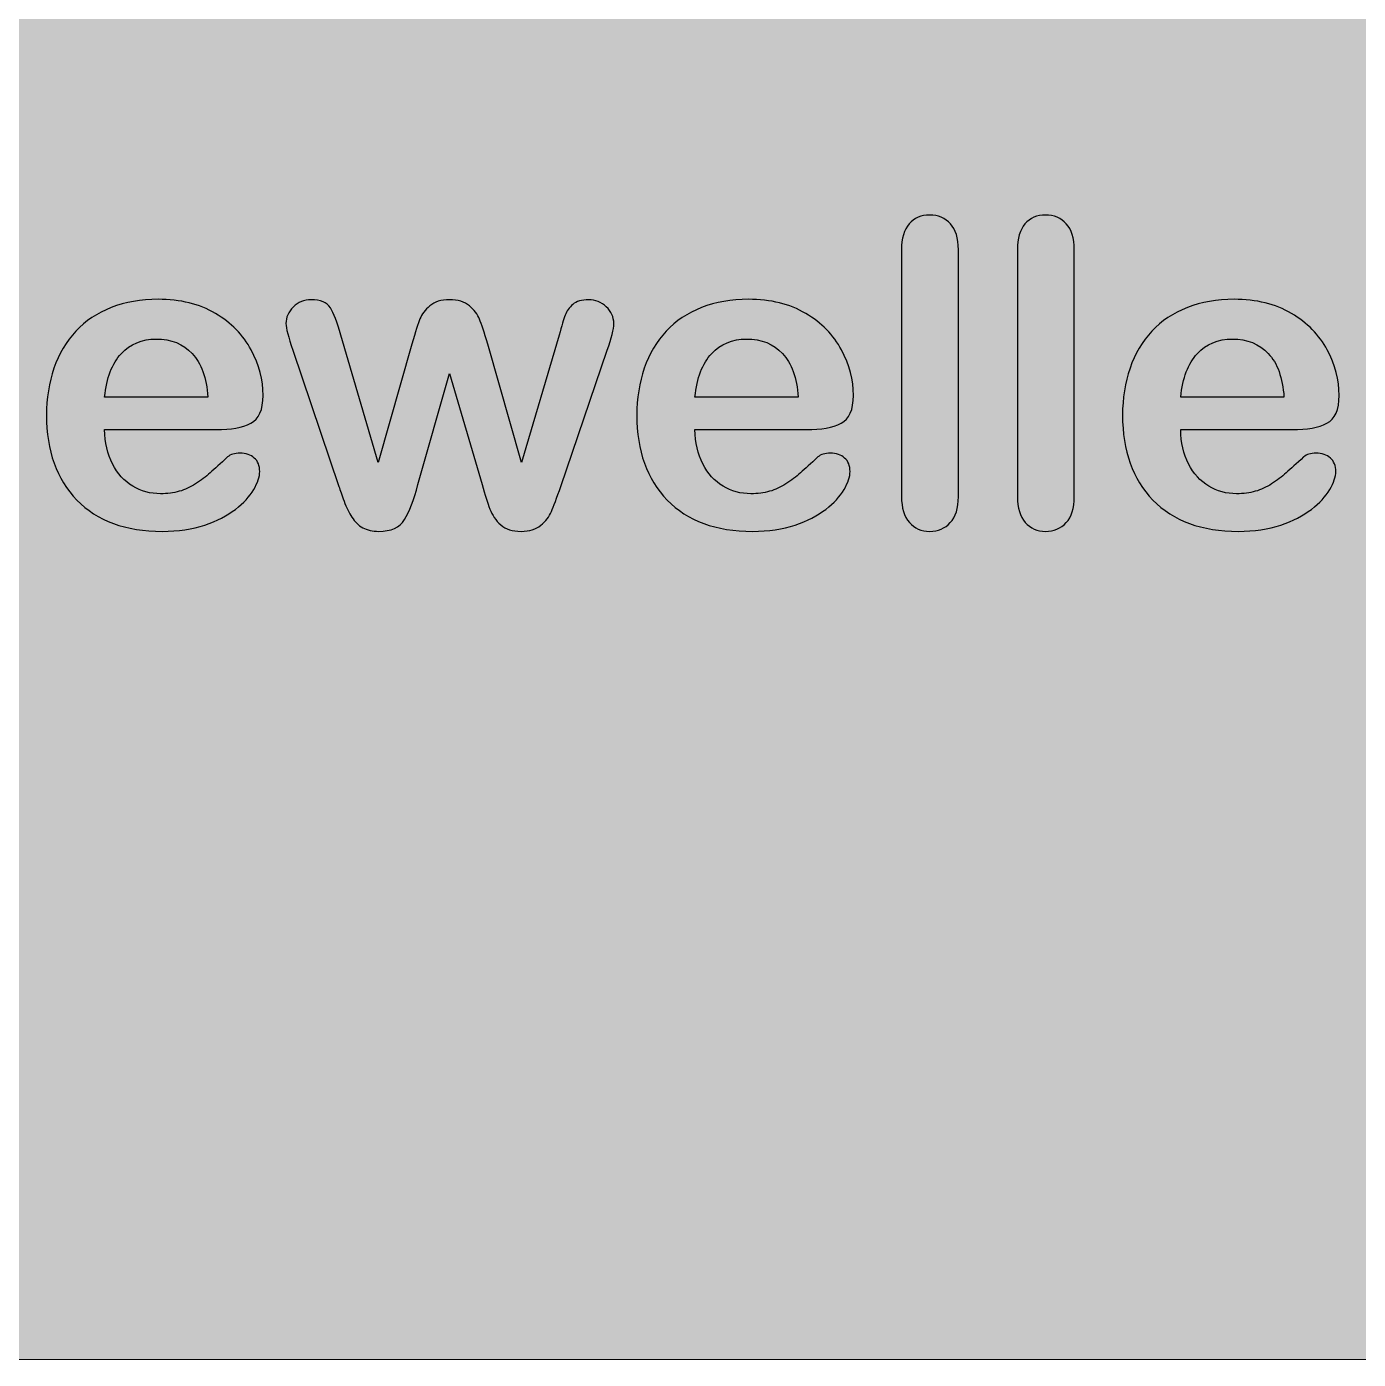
# Model space of a CAD drawing. Header units: millimetres. Extents: x -52.2 to -2.4, y -28.5 to 21.3.
# Drawn here: x -31.26 to -19.86, y -28.45 to -17.04 of the extents above; entities that cross this region are included whole.
import ezdxf

# ---------------------------------------------------------------- set-up
doc = ezdxf.new("R2010")
doc.units = ezdxf.units.MM
doc.header["$MEASUREMENT"] = 0
doc.layers.add('Layer 1', color=7, linetype='Continuous')

msp = doc.modelspace()

# ---------------------------------------------------------------- hatches: boundary and pattern name
at = {"layer": 'Layer 1', "true_color": 0xfff212}
h = msp.add_hatch(color=2, dxfattribs=at)
edge = h.paths.add_edge_path()
edge.add_spline(control_points=[(-47.2462, 21.3462), (-47.2462, 21.3462), (-7.406, 21.3462), (-7.406, 21.3462), (-4.667, 21.3462), (-2.4261, 19.1053), (-2.4261, 16.3663), (-2.4261, 16.3663), (-2.4261, -23.4739), (-2.4261, -23.4739), (-2.4261, -26.2129), (-4.667, -28.4538), (-7.406, -28.4538), (-7.406, -28.4538), (-47.2462, -28.4538), (-47.2462, -28.4538), (-49.9852, -28.4538), (-52.2261, -26.2129), (-52.2261, -23.4739), (-52.2261, -23.4739), (-52.2261, 16.3663), (-52.2261, 16.3663), (-52.2261, 19.1053), (-49.9852, 21.3462), (-47.2462, 21.3462)], knot_values=[0, 0, 0, 0, 0.125, 0.125, 0.125, 0.25, 0.25, 0.25, 0.375, 0.375, 0.375, 0.5, 0.5, 0.5, 0.625, 0.625, 0.625, 0.75, 0.75, 0.75, 0.875, 0.875, 0.875, 1, 1, 1, 1], degree=3, periodic=1)
at = {"layer": 'Layer 1', "true_color": 0x373435}
h = msp.add_hatch(color=250, dxfattribs=at)
edge = h.paths.add_edge_path()
edge.add_spline(control_points=[(-23.7741, -21.0664), (-23.7741, -21.0664), (-23.7741, -18.951), (-23.7741, -18.951), (-23.7741, -18.8534), (-23.7521, -18.7794), (-23.7088, -18.7295), (-23.6655, -18.6795), (-23.607, -18.6545), (-23.5331, -18.6545), (-23.46, -18.6545), (-23.4001, -18.6796), (-23.355, -18.7289), (-23.3101, -18.7782), (-23.2873, -18.8523), (-23.2873, -18.951), (-23.2873, -18.951), (-23.2873, -21.0664), (-23.2873, -21.0664), (-23.2873, -21.165), (-23.3107, -21.2391), (-23.3563, -21.2884), (-23.4019, -21.3379), (-23.4611, -21.3628), (-23.5331, -21.3628), (-23.6046, -21.3628), (-23.6625, -21.3372), (-23.7069, -21.286), (-23.7514, -21.2347), (-23.7741, -21.1616), (-23.7741, -21.0664)], knot_values=[0, 0, 0, 0, 0.1, 0.1, 0.1, 0.2, 0.2, 0.2, 0.3, 0.3, 0.3, 0.4, 0.4, 0.4, 0.5, 0.5, 0.5, 0.6, 0.6, 0.6, 0.7, 0.7, 0.7, 0.8, 0.8, 0.8, 0.9, 0.9, 0.9, 1, 1, 1, 1], degree=3, periodic=1)
h = msp.add_hatch(color=250, dxfattribs=at)
edge = h.paths.add_edge_path()
edge.add_spline(control_points=[(-22.7823, -21.0664), (-22.7823, -21.0664), (-22.7823, -18.951), (-22.7823, -18.951), (-22.7823, -18.8534), (-22.7602, -18.7794), (-22.717, -18.7295), (-22.6738, -18.6795), (-22.6151, -18.6545), (-22.5414, -18.6545), (-22.4681, -18.6545), (-22.4083, -18.6796), (-22.3631, -18.7289), (-22.3182, -18.7782), (-22.2956, -18.8523), (-22.2956, -18.951), (-22.2956, -18.951), (-22.2956, -21.0664), (-22.2956, -21.0664), (-22.2956, -21.165), (-22.3188, -21.2391), (-22.3644, -21.2884), (-22.4101, -21.3379), (-22.4694, -21.3628), (-22.5414, -21.3628), (-22.6127, -21.3628), (-22.6707, -21.3373), (-22.7152, -21.286), (-22.7596, -21.2348), (-22.7823, -21.1616), (-22.7823, -21.0664)], knot_values=[0, 0, 0, 0, 0.1, 0.1, 0.1, 0.2, 0.2, 0.2, 0.3, 0.3, 0.3, 0.4, 0.4, 0.4, 0.5, 0.5, 0.5, 0.6, 0.6, 0.6, 0.7, 0.7, 0.7, 0.8, 0.8, 0.8, 0.9, 0.9, 0.9, 1, 1, 1, 1], degree=3, periodic=1)
h = msp.add_hatch(color=250, dxfattribs=at)
edge = h.paths.add_edge_path()
edge.add_spline(control_points=[(-29.6417, -20.4918), (-29.6417, -20.4918), (-30.5964, -20.4918), (-30.5964, -20.4918), (-30.5952, -20.6028), (-30.5725, -20.7005), (-30.5293, -20.7851), (-30.4861, -20.87), (-30.4279, -20.9332), (-30.356, -20.9761), (-30.2842, -21.0191), (-30.2041, -21.0408), (-30.1174, -21.0408), (-30.059, -21.0408), (-30.006, -21.0335), (-29.9577, -21.02), (-29.9092, -21.0064), (-29.8625, -20.9851), (-29.8174, -20.956), (-29.7719, -20.9267), (-29.7303, -20.8952), (-29.6924, -20.862), (-29.6542, -20.8285), (-29.6052, -20.7825), (-29.5435, -20.726), (-29.5193, -20.7039), (-29.4832, -20.6937), (-29.4368, -20.6937), (-29.3868, -20.6937), (-29.3458, -20.7078), (-29.3148, -20.7352), (-29.2844, -20.7619), (-29.2684, -20.801), (-29.2684, -20.851), (-29.2684, -20.8949), (-29.286, -20.9465), (-29.3203, -21.0053), (-29.3547, -21.064), (-29.4073, -21.1204), (-29.477, -21.1744), (-29.5468, -21.2282), (-29.6339, -21.2737), (-29.7393, -21.3092), (-29.8449, -21.3449), (-29.9663, -21.3628), (-30.1029, -21.3628), (-30.4165, -21.3628), (-30.6601, -21.2732), (-30.8338, -21.0945), (-31.0075, -20.9158), (-31.0941, -20.6735), (-31.0941, -20.3673), (-31.0941, -20.2233), (-31.0727, -20.0891), (-31.0301, -19.966), (-30.9875, -19.8428), (-30.9248, -19.7369), (-30.8428, -19.6488), (-30.7608, -19.5607), (-30.6592, -19.4931), (-30.5391, -19.4463), (-30.419, -19.3993), (-30.2853, -19.3755), (-30.1389, -19.3755), (-29.948, -19.3755), (-29.7845, -19.4161), (-29.6485, -19.4962), (-29.512, -19.5768), (-29.4098, -19.6805), (-29.3416, -19.8086), (-29.274, -19.9358), (-29.2398, -20.066), (-29.2398, -20.1984), (-29.2398, -20.321), (-29.2752, -20.4012), (-29.3453, -20.4375), (-29.4153, -20.4736), (-29.5145, -20.4918), (-29.6417, -20.4918)], knot_values=[0, 0, 0, 0, 0.0384615, 0.0384615, 0.0384615, 0.0769231, 0.0769231, 0.0769231, 0.1153846, 0.1153846, 0.1153846, 0.1538462, 0.1538462, 0.1538462, 0.1923077, 0.1923077, 0.1923077, 0.2307692, 0.2307692, 0.2307692, 0.2692308, 0.2692308, 0.2692308, 0.3076923, 0.3076923, 0.3076923, 0.3461538, 0.3461538, 0.3461538, 0.3846154, 0.3846154, 0.3846154, 0.4230769, 0.4230769, 0.4230769, 0.4615385, 0.4615385, 0.4615385, 0.5, 0.5, 0.5, 0.5384615, 0.5384615, 0.5384615, 0.5769231, 0.5769231, 0.5769231, 0.6153846, 0.6153846, 0.6153846, 0.6538462, 0.6538462, 0.6538462, 0.6923077, 0.6923077, 0.6923077, 0.7307692, 0.7307692, 0.7307692, 0.7692308, 0.7692308, 0.7692308, 0.8076923, 0.8076923, 0.8076923, 0.8461538, 0.8461538, 0.8461538, 0.8846154, 0.8846154, 0.8846154, 0.9230769, 0.9230769, 0.9230769, 0.9615385, 0.9615385, 0.9615385, 1, 1, 1, 1], degree=3, periodic=1)
h = msp.add_hatch(color=250, dxfattribs=at)
edge = h.paths.add_edge_path()
edge.add_spline(control_points=[(-28.573, -19.6829), (-28.573, -19.6829), (-28.2545, -20.7736), (-28.2545, -20.7736), (-28.2545, -20.7736), (-27.9654, -19.7598), (-27.9654, -19.7598), (-27.9351, -19.6533), (-27.9111, -19.5815), (-27.8965, -19.5426), (-27.8822, -19.5042), (-27.8539, -19.4668), (-27.8124, -19.4316), (-27.7716, -19.3968), (-27.7154, -19.3792), (-27.6434, -19.3792), (-27.5708, -19.3792), (-27.5139, -19.3968), (-27.4731, -19.4316), (-27.4317, -19.4668), (-27.4033, -19.5057), (-27.3866, -19.5463), (-27.3699, -19.5872), (-27.3454, -19.6583), (-27.3164, -19.7598), (-27.3164, -19.7598), (-27.0273, -20.7736), (-27.0273, -20.7736), (-27.0273, -20.7736), (-26.7058, -19.6829), (-26.7058, -19.6829), (-26.6828, -19.6046), (-26.667, -19.5473), (-26.654, -19.5122), (-26.641, -19.4772), (-26.6185, -19.4462), (-26.5875, -19.4194), (-26.5564, -19.3926), (-26.5118, -19.3792), (-26.4533, -19.3792), (-26.3953, -19.3792), (-26.3447, -19.3993), (-26.3014, -19.4401), (-26.2588, -19.4803), (-26.2373, -19.528), (-26.2373, -19.5829), (-26.2373, -19.6329), (-26.2582, -19.7078), (-26.2928, -19.8098), (-26.2928, -19.8098), (-26.6911, -20.9785), (-26.6911, -20.9785), (-26.7249, -21.0775), (-26.7528, -21.1489), (-26.7717, -21.1933), (-26.7904, -21.2372), (-26.8207, -21.2761), (-26.862, -21.311), (-26.9029, -21.3455), (-26.959, -21.3628), (-27.0309, -21.3628), (-27.1048, -21.3628), (-27.1624, -21.3442), (-27.2048, -21.3073), (-27.2471, -21.2705), (-27.2787, -21.2248), (-27.2987, -21.1719), (-27.3187, -21.1184), (-27.3396, -21.0483), (-27.3646, -20.9627), (-27.3646, -20.9627), (-27.6434, -20.0123), (-27.6434, -20.0123), (-27.6434, -20.0123), (-27.9136, -20.9627), (-27.9136, -20.9627), (-27.9509, -21.0944), (-27.9879, -21.1947), (-28.0295, -21.2622), (-28.0707, -21.3293), (-28.1447, -21.3628), (-28.2491, -21.3628), (-28.3028, -21.3628), (-28.3486, -21.3525), (-28.3863, -21.3317), (-28.4235, -21.3111), (-28.4546, -21.2809), (-28.4797, -21.2421), (-28.5044, -21.2036), (-28.527, -21.1579), (-28.5462, -21.1049), (-28.5653, -21.0519), (-28.5802, -21.0098), (-28.5907, -20.9785), (-28.5907, -20.9785), (-28.9854, -19.8098), (-28.9854, -19.8098), (-29.0226, -19.6992), (-29.0445, -19.6244), (-29.0445, -19.5829), (-29.0445, -19.5304), (-29.0235, -19.4836), (-28.9817, -19.4419), (-28.94, -19.4001), (-28.889, -19.3792), (-28.8287, -19.3792), (-28.7474, -19.3792), (-28.6925, -19.4025), (-28.664, -19.4481), (-28.6353, -19.4937), (-28.6053, -19.5722), (-28.573, -19.6829)], knot_values=[0, 0, 0, 0, 0.027027, 0.027027, 0.027027, 0.0540541, 0.0540541, 0.0540541, 0.0810811, 0.0810811, 0.0810811, 0.1081081, 0.1081081, 0.1081081, 0.1351351, 0.1351351, 0.1351351, 0.1621622, 0.1621622, 0.1621622, 0.1891892, 0.1891892, 0.1891892, 0.2162162, 0.2162162, 0.2162162, 0.2432432, 0.2432432, 0.2432432, 0.2702703, 0.2702703, 0.2702703, 0.2972973, 0.2972973, 0.2972973, 0.3243243, 0.3243243, 0.3243243, 0.3513514, 0.3513514, 0.3513514, 0.3783784, 0.3783784, 0.3783784, 0.4054054, 0.4054054, 0.4054054, 0.4324324, 0.4324324, 0.4324324, 0.4594595, 0.4594595, 0.4594595, 0.4864865, 0.4864865, 0.4864865, 0.5135135, 0.5135135, 0.5135135, 0.5405405, 0.5405405, 0.5405405, 0.5675676, 0.5675676, 0.5675676, 0.5945946, 0.5945946, 0.5945946, 0.6216216, 0.6216216, 0.6216216, 0.6486486, 0.6486486, 0.6486486, 0.6756757, 0.6756757, 0.6756757, 0.7027027, 0.7027027, 0.7027027, 0.7297297, 0.7297297, 0.7297297, 0.7567568, 0.7567568, 0.7567568, 0.7837838, 0.7837838, 0.7837838, 0.8108108, 0.8108108, 0.8108108, 0.8378378, 0.8378378, 0.8378378, 0.8648649, 0.8648649, 0.8648649, 0.8918919, 0.8918919, 0.8918919, 0.9189189, 0.9189189, 0.9189189, 0.9459459, 0.9459459, 0.9459459, 0.972973, 0.972973, 0.972973, 1, 1, 1, 1], degree=3, periodic=1)
h = msp.add_hatch(color=250, dxfattribs=at)
edge = h.paths.add_edge_path()
edge.add_spline(control_points=[(-24.5878, -20.4918), (-24.5878, -20.4918), (-25.5425, -20.4918), (-25.5425, -20.4918), (-25.5413, -20.6028), (-25.5185, -20.7005), (-25.4754, -20.7851), (-25.4322, -20.87), (-25.3739, -20.9332), (-25.3021, -20.9761), (-25.2301, -21.0191), (-25.1502, -21.0408), (-25.0636, -21.0408), (-25.0051, -21.0408), (-24.9521, -21.0335), (-24.9038, -21.02), (-24.8553, -21.0064), (-24.8086, -20.9851), (-24.7634, -20.956), (-24.7179, -20.9267), (-24.6764, -20.8952), (-24.6385, -20.862), (-24.6003, -20.8285), (-24.5513, -20.7824), (-24.4897, -20.726), (-24.4655, -20.7038), (-24.4293, -20.6937), (-24.3829, -20.6937), (-24.3329, -20.6937), (-24.2919, -20.7078), (-24.2608, -20.7352), (-24.2306, -20.7619), (-24.2144, -20.801), (-24.2144, -20.851), (-24.2144, -20.8949), (-24.2321, -20.9465), (-24.2664, -21.0053), (-24.3008, -21.064), (-24.3534, -21.1204), (-24.4231, -21.1744), (-24.4929, -21.2283), (-24.58, -21.2737), (-24.6854, -21.3092), (-24.7909, -21.3449), (-24.9124, -21.3628), (-25.049, -21.3628), (-25.3626, -21.3628), (-25.606, -21.2731), (-25.7797, -21.0945), (-25.9535, -20.9158), (-26.0403, -20.6735), (-26.0403, -20.3673), (-26.0403, -20.2233), (-26.0188, -20.0891), (-25.9762, -19.966), (-25.9336, -19.8428), (-25.8708, -19.7369), (-25.7889, -19.6488), (-25.7069, -19.5607), (-25.6052, -19.4931), (-25.4852, -19.4463), (-25.3651, -19.3993), (-25.2315, -19.3755), (-25.085, -19.3755), (-24.8941, -19.3755), (-24.7306, -19.4161), (-24.5946, -19.4962), (-24.4581, -19.5768), (-24.3559, -19.6805), (-24.2877, -19.8086), (-24.22, -19.9358), (-24.1859, -20.066), (-24.1859, -20.1984), (-24.1859, -20.321), (-24.2213, -20.4012), (-24.2914, -20.4375), (-24.3614, -20.4736), (-24.4606, -20.4918), (-24.5878, -20.4918)], knot_values=[0, 0, 0, 0, 0.0384615, 0.0384615, 0.0384615, 0.0769231, 0.0769231, 0.0769231, 0.1153846, 0.1153846, 0.1153846, 0.1538462, 0.1538462, 0.1538462, 0.1923077, 0.1923077, 0.1923077, 0.2307692, 0.2307692, 0.2307692, 0.2692308, 0.2692308, 0.2692308, 0.3076923, 0.3076923, 0.3076923, 0.3461538, 0.3461538, 0.3461538, 0.3846154, 0.3846154, 0.3846154, 0.4230769, 0.4230769, 0.4230769, 0.4615385, 0.4615385, 0.4615385, 0.5, 0.5, 0.5, 0.5384615, 0.5384615, 0.5384615, 0.5769231, 0.5769231, 0.5769231, 0.6153846, 0.6153846, 0.6153846, 0.6538462, 0.6538462, 0.6538462, 0.6923077, 0.6923077, 0.6923077, 0.7307692, 0.7307692, 0.7307692, 0.7692308, 0.7692308, 0.7692308, 0.8076923, 0.8076923, 0.8076923, 0.8461538, 0.8461538, 0.8461538, 0.8846154, 0.8846154, 0.8846154, 0.9230769, 0.9230769, 0.9230769, 0.9615385, 0.9615385, 0.9615385, 1, 1, 1, 1], degree=3, periodic=1)
h = msp.add_hatch(color=250, dxfattribs=at)
edge = h.paths.add_edge_path()
edge.add_spline(control_points=[(-20.4295, -20.4918), (-20.4295, -20.4918), (-21.3842, -20.4918), (-21.3842, -20.4918), (-21.383, -20.6028), (-21.3603, -20.7005), (-21.3171, -20.7851), (-21.2739, -20.87), (-21.2156, -20.9332), (-21.1438, -20.9761), (-21.0718, -21.0191), (-20.9919, -21.0408), (-20.9053, -21.0408), (-20.8468, -21.0408), (-20.7938, -21.0335), (-20.7455, -21.02), (-20.697, -21.0064), (-20.6503, -20.9851), (-20.6052, -20.956), (-20.5596, -20.9267), (-20.5181, -20.8952), (-20.4802, -20.862), (-20.4421, -20.8285), (-20.3929, -20.7825), (-20.3312, -20.726), (-20.3071, -20.7039), (-20.271, -20.6937), (-20.2246, -20.6937), (-20.1746, -20.6937), (-20.1336, -20.7078), (-20.1025, -20.7352), (-20.0721, -20.7619), (-20.0562, -20.801), (-20.0562, -20.851), (-20.0562, -20.8949), (-20.0738, -20.9465), (-20.1081, -21.0053), (-20.1425, -21.064), (-20.195, -21.1204), (-20.2648, -21.1744), (-20.3347, -21.2282), (-20.4217, -21.2737), (-20.5271, -21.3092), (-20.6326, -21.3449), (-20.7541, -21.3628), (-20.8907, -21.3628), (-21.2043, -21.3628), (-21.4478, -21.2732), (-21.6215, -21.0945), (-21.7952, -20.9158), (-21.8818, -20.6735), (-21.8818, -20.3673), (-21.8818, -20.2233), (-21.8605, -20.0891), (-21.8179, -19.966), (-21.7753, -19.8428), (-21.7125, -19.7369), (-21.6306, -19.6488), (-21.5486, -19.5607), (-21.4469, -19.4931), (-21.3269, -19.4463), (-21.2068, -19.3993), (-21.073, -19.3755), (-20.9266, -19.3755), (-20.7358, -19.3755), (-20.5723, -19.4161), (-20.4363, -19.4962), (-20.2997, -19.5768), (-20.1976, -19.6805), (-20.1294, -19.8086), (-20.0617, -19.9358), (-20.0276, -20.066), (-20.0276, -20.1984), (-20.0276, -20.321), (-20.0629, -20.4012), (-20.1331, -20.4375), (-20.2031, -20.4736), (-20.3023, -20.4918), (-20.4295, -20.4918)], knot_values=[0, 0, 0, 0, 0.0384615, 0.0384615, 0.0384615, 0.0769231, 0.0769231, 0.0769231, 0.1153846, 0.1153846, 0.1153846, 0.1538462, 0.1538462, 0.1538462, 0.1923077, 0.1923077, 0.1923077, 0.2307692, 0.2307692, 0.2307692, 0.2692308, 0.2692308, 0.2692308, 0.3076923, 0.3076923, 0.3076923, 0.3461538, 0.3461538, 0.3461538, 0.3846154, 0.3846154, 0.3846154, 0.4230769, 0.4230769, 0.4230769, 0.4615385, 0.4615385, 0.4615385, 0.5, 0.5, 0.5, 0.5384615, 0.5384615, 0.5384615, 0.5769231, 0.5769231, 0.5769231, 0.6153846, 0.6153846, 0.6153846, 0.6538462, 0.6538462, 0.6538462, 0.6923077, 0.6923077, 0.6923077, 0.7307692, 0.7307692, 0.7307692, 0.7692308, 0.7692308, 0.7692308, 0.8076923, 0.8076923, 0.8076923, 0.8461538, 0.8461538, 0.8461538, 0.8846154, 0.8846154, 0.8846154, 0.9230769, 0.9230769, 0.9230769, 0.9615385, 0.9615385, 0.9615385, 1, 1, 1, 1], degree=3, periodic=1)
h = msp.add_hatch(color=250, dxfattribs=at)
edge = h.paths.add_edge_path()
edge.add_spline(control_points=[(-30.5964, -20.2136), (-30.5964, -20.2136), (-29.7119, -20.2136), (-29.7119, -20.2136), (-29.7235, -20.0471), (-29.7686, -19.9223), (-29.8467, -19.8396), (-29.9245, -19.7573), (-30.0272, -19.7158), (-30.1548, -19.7158), (-30.2768, -19.7158), (-30.3764, -19.7579), (-30.4543, -19.8416), (-30.5323, -19.9255), (-30.58, -20.0496), (-30.5964, -20.2136)], knot_values=[0, 0, 0, 0, 0.2, 0.2, 0.2, 0.4, 0.4, 0.4, 0.6, 0.6, 0.6, 0.8, 0.8, 0.8, 1, 1, 1, 1], degree=3, periodic=1)
h = msp.add_hatch(color=250, dxfattribs=at)
edge = h.paths.add_edge_path()
edge.add_spline(control_points=[(-25.5425, -20.2136), (-25.5425, -20.2136), (-24.658, -20.2136), (-24.658, -20.2136), (-24.6697, -20.0471), (-24.7147, -19.9223), (-24.7929, -19.8396), (-24.8706, -19.7573), (-24.9733, -19.7158), (-25.1009, -19.7158), (-25.2229, -19.7158), (-25.3224, -19.7579), (-25.4003, -19.8416), (-25.4784, -19.9255), (-25.5261, -20.0496), (-25.5425, -20.2136)], knot_values=[0, 0, 0, 0, 0.2, 0.2, 0.2, 0.4, 0.4, 0.4, 0.6, 0.6, 0.6, 0.8, 0.8, 0.8, 1, 1, 1, 1], degree=3, periodic=1)
h = msp.add_hatch(color=250, dxfattribs=at)
edge = h.paths.add_edge_path()
edge.add_spline(control_points=[(-21.3842, -20.2136), (-21.3842, -20.2136), (-20.4997, -20.2136), (-20.4997, -20.2136), (-20.5112, -20.0471), (-20.5563, -19.9222), (-20.6344, -19.8396), (-20.7122, -19.7572), (-20.815, -19.7158), (-20.9426, -19.7158), (-21.0645, -19.7158), (-21.1641, -19.7579), (-21.242, -19.8416), (-21.3201, -19.9256), (-21.3677, -20.0496), (-21.3842, -20.2136)], knot_values=[0, 0, 0, 0, 0.2, 0.2, 0.2, 0.4, 0.4, 0.4, 0.6, 0.6, 0.6, 0.8, 0.8, 0.8, 1, 1, 1, 1], degree=3, periodic=1)

# ---------------------------------------------------------------- linework, layer by layer
at = {"layer": 'Layer 1', "color": 250, "lineweight": 18}
msp.add_open_spline([(-47.2462, 21.3462), (-47.2462, 21.3462), (-7.406, 21.3462), (-7.406, 21.3462), (-4.667, 21.3462), (-2.4261, 19.1053), (-2.4261, 16.3663), (-2.4261, 16.3663), (-2.4261, -23.4739), (-2.4261, -23.4739), (-2.4261, -26.2129), (-4.667, -28.4538), (-7.406, -28.4538), (-7.406, -28.4538), (-47.2462, -28.4538), (-47.2462, -28.4538), (-49.9852, -28.4538), (-52.2261, -26.2129), (-52.2261, -23.4739), (-52.2261, -23.4739), (-52.2261, 16.3663), (-52.2261, 16.3663), (-52.2261, 19.1053), (-49.9852, 21.3462), (-47.2462, 21.3462)], degree=3, knots=[0, 0, 0, 0, 0.125, 0.125, 0.125, 0.25, 0.25, 0.25, 0.375, 0.375, 0.375, 0.5, 0.5, 0.5, 0.625, 0.625, 0.625, 0.75, 0.75, 0.75, 0.875, 0.875, 0.875, 1, 1, 1, 1], dxfattribs=at)
at = {"layer": 'Layer 1', "color": 250}
for points, knots in [([(-23.7741, -21.0664), (-23.7741, -21.0664), (-23.7741, -18.951), (-23.7741, -18.951), (-23.7741, -18.8534), (-23.7521, -18.7794), (-23.7088, -18.7295), (-23.6655, -18.6795), (-23.607, -18.6545), (-23.5331, -18.6545), (-23.46, -18.6545), (-23.4001, -18.6796), (-23.355, -18.7289), (-23.3101, -18.7782), (-23.2873, -18.8523), (-23.2873, -18.951), (-23.2873, -18.951), (-23.2873, -21.0664), (-23.2873, -21.0664), (-23.2873, -21.165), (-23.3107, -21.2391), (-23.3563, -21.2884), (-23.4019, -21.3379), (-23.4611, -21.3628), (-23.5331, -21.3628), (-23.6046, -21.3628), (-23.6625, -21.3372), (-23.7069, -21.286), (-23.7514, -21.2347), (-23.7741, -21.1616), (-23.7741, -21.0664)], [0, 0, 0, 0, 0.1, 0.1, 0.1, 0.2, 0.2, 0.2, 0.3, 0.3, 0.3, 0.4, 0.4, 0.4, 0.5, 0.5, 0.5, 0.6, 0.6, 0.6, 0.7, 0.7, 0.7, 0.8, 0.8, 0.8, 0.9, 0.9, 0.9, 1, 1, 1, 1]), ([(-22.7823, -21.0664), (-22.7823, -21.0664), (-22.7823, -18.951), (-22.7823, -18.951), (-22.7823, -18.8534), (-22.7602, -18.7794), (-22.717, -18.7295), (-22.6738, -18.6795), (-22.6151, -18.6545), (-22.5414, -18.6545), (-22.4681, -18.6545), (-22.4083, -18.6796), (-22.3631, -18.7289), (-22.3182, -18.7782), (-22.2956, -18.8523), (-22.2956, -18.951), (-22.2956, -18.951), (-22.2956, -21.0664), (-22.2956, -21.0664), (-22.2956, -21.165), (-22.3188, -21.2391), (-22.3644, -21.2884), (-22.4101, -21.3379), (-22.4694, -21.3628), (-22.5414, -21.3628), (-22.6127, -21.3628), (-22.6707, -21.3373), (-22.7152, -21.286), (-22.7596, -21.2348), (-22.7823, -21.1616), (-22.7823, -21.0664)], [0, 0, 0, 0, 0.1, 0.1, 0.1, 0.2, 0.2, 0.2, 0.3, 0.3, 0.3, 0.4, 0.4, 0.4, 0.5, 0.5, 0.5, 0.6, 0.6, 0.6, 0.7, 0.7, 0.7, 0.8, 0.8, 0.8, 0.9, 0.9, 0.9, 1, 1, 1, 1]), ([(-29.6417, -20.4918), (-29.6417, -20.4918), (-30.5964, -20.4918), (-30.5964, -20.4918), (-30.5952, -20.6028), (-30.5725, -20.7005), (-30.5293, -20.7851), (-30.4861, -20.87), (-30.4279, -20.9332), (-30.356, -20.9761), (-30.2842, -21.0191), (-30.2041, -21.0408), (-30.1174, -21.0408), (-30.059, -21.0408), (-30.006, -21.0335), (-29.9577, -21.02), (-29.9092, -21.0064), (-29.8625, -20.9851), (-29.8174, -20.956), (-29.7719, -20.9267), (-29.7303, -20.8952), (-29.6924, -20.862), (-29.6542, -20.8285), (-29.6052, -20.7825), (-29.5435, -20.726), (-29.5193, -20.7039), (-29.4832, -20.6937), (-29.4368, -20.6937), (-29.3868, -20.6937), (-29.3458, -20.7078), (-29.3148, -20.7352), (-29.2844, -20.7619), (-29.2684, -20.801), (-29.2684, -20.851), (-29.2684, -20.8949), (-29.286, -20.9465), (-29.3203, -21.0053), (-29.3547, -21.064), (-29.4073, -21.1204), (-29.477, -21.1744), (-29.5468, -21.2282), (-29.6339, -21.2737), (-29.7393, -21.3092), (-29.8449, -21.3449), (-29.9663, -21.3628), (-30.1029, -21.3628), (-30.4165, -21.3628), (-30.6601, -21.2732), (-30.8338, -21.0945), (-31.0075, -20.9158), (-31.0941, -20.6735), (-31.0941, -20.3673), (-31.0941, -20.2233), (-31.0727, -20.0891), (-31.0301, -19.966), (-30.9875, -19.8428), (-30.9248, -19.7369), (-30.8428, -19.6488), (-30.7608, -19.5607), (-30.6592, -19.4931), (-30.5391, -19.4463), (-30.419, -19.3993), (-30.2853, -19.3755), (-30.1389, -19.3755), (-29.948, -19.3755), (-29.7845, -19.4161), (-29.6485, -19.4962), (-29.512, -19.5768), (-29.4098, -19.6805), (-29.3416, -19.8086), (-29.274, -19.9358), (-29.2398, -20.066), (-29.2398, -20.1984), (-29.2398, -20.321), (-29.2752, -20.4012), (-29.3453, -20.4375), (-29.4153, -20.4736), (-29.5145, -20.4918), (-29.6417, -20.4918)], [0, 0, 0, 0, 0.0384615, 0.0384615, 0.0384615, 0.0769231, 0.0769231, 0.0769231, 0.1153846, 0.1153846, 0.1153846, 0.1538462, 0.1538462, 0.1538462, 0.1923077, 0.1923077, 0.1923077, 0.2307692, 0.2307692, 0.2307692, 0.2692308, 0.2692308, 0.2692308, 0.3076923, 0.3076923, 0.3076923, 0.3461538, 0.3461538, 0.3461538, 0.3846154, 0.3846154, 0.3846154, 0.4230769, 0.4230769, 0.4230769, 0.4615385, 0.4615385, 0.4615385, 0.5, 0.5, 0.5, 0.5384615, 0.5384615, 0.5384615, 0.5769231, 0.5769231, 0.5769231, 0.6153846, 0.6153846, 0.6153846, 0.6538462, 0.6538462, 0.6538462, 0.6923077, 0.6923077, 0.6923077, 0.7307692, 0.7307692, 0.7307692, 0.7692308, 0.7692308, 0.7692308, 0.8076923, 0.8076923, 0.8076923, 0.8461538, 0.8461538, 0.8461538, 0.8846154, 0.8846154, 0.8846154, 0.9230769, 0.9230769, 0.9230769, 0.9615385, 0.9615385, 0.9615385, 1, 1, 1, 1]), ([(-28.573, -19.6829), (-28.573, -19.6829), (-28.2545, -20.7736), (-28.2545, -20.7736), (-28.2545, -20.7736), (-27.9654, -19.7598), (-27.9654, -19.7598), (-27.9351, -19.6533), (-27.9111, -19.5815), (-27.8965, -19.5426), (-27.8822, -19.5042), (-27.8539, -19.4668), (-27.8124, -19.4316), (-27.7716, -19.3968), (-27.7154, -19.3792), (-27.6434, -19.3792), (-27.5708, -19.3792), (-27.5139, -19.3968), (-27.4731, -19.4316), (-27.4317, -19.4668), (-27.4033, -19.5057), (-27.3866, -19.5463), (-27.3699, -19.5872), (-27.3454, -19.6583), (-27.3164, -19.7598), (-27.3164, -19.7598), (-27.0273, -20.7736), (-27.0273, -20.7736), (-27.0273, -20.7736), (-26.7058, -19.6829), (-26.7058, -19.6829), (-26.6828, -19.6046), (-26.667, -19.5473), (-26.654, -19.5122), (-26.641, -19.4772), (-26.6185, -19.4462), (-26.5875, -19.4194), (-26.5564, -19.3926), (-26.5118, -19.3792), (-26.4533, -19.3792), (-26.3953, -19.3792), (-26.3447, -19.3993), (-26.3014, -19.4401), (-26.2588, -19.4803), (-26.2373, -19.528), (-26.2373, -19.5829), (-26.2373, -19.6329), (-26.2582, -19.7078), (-26.2928, -19.8098), (-26.2928, -19.8098), (-26.6911, -20.9785), (-26.6911, -20.9785), (-26.7249, -21.0775), (-26.7528, -21.1489), (-26.7717, -21.1933), (-26.7904, -21.2372), (-26.8207, -21.2761), (-26.862, -21.311), (-26.9029, -21.3455), (-26.959, -21.3628), (-27.0309, -21.3628), (-27.1048, -21.3628), (-27.1624, -21.3442), (-27.2048, -21.3073), (-27.2471, -21.2705), (-27.2787, -21.2248), (-27.2987, -21.1719), (-27.3187, -21.1184), (-27.3396, -21.0483), (-27.3646, -20.9627), (-27.3646, -20.9627), (-27.6434, -20.0123), (-27.6434, -20.0123), (-27.6434, -20.0123), (-27.9136, -20.9627), (-27.9136, -20.9627), (-27.9509, -21.0944), (-27.9879, -21.1947), (-28.0295, -21.2622), (-28.0707, -21.3293), (-28.1447, -21.3628), (-28.2491, -21.3628), (-28.3028, -21.3628), (-28.3486, -21.3525), (-28.3863, -21.3317), (-28.4235, -21.3111), (-28.4546, -21.2809), (-28.4797, -21.2421), (-28.5044, -21.2036), (-28.527, -21.1579), (-28.5462, -21.1049), (-28.5653, -21.0519), (-28.5802, -21.0098), (-28.5907, -20.9785), (-28.5907, -20.9785), (-28.9854, -19.8098), (-28.9854, -19.8098), (-29.0226, -19.6992), (-29.0445, -19.6244), (-29.0445, -19.5829), (-29.0445, -19.5304), (-29.0235, -19.4836), (-28.9817, -19.4419), (-28.94, -19.4001), (-28.889, -19.3792), (-28.8287, -19.3792), (-28.7474, -19.3792), (-28.6925, -19.4025), (-28.664, -19.4481), (-28.6353, -19.4937), (-28.6053, -19.5722), (-28.573, -19.6829)], [0, 0, 0, 0, 0.027027, 0.027027, 0.027027, 0.0540541, 0.0540541, 0.0540541, 0.0810811, 0.0810811, 0.0810811, 0.1081081, 0.1081081, 0.1081081, 0.1351351, 0.1351351, 0.1351351, 0.1621622, 0.1621622, 0.1621622, 0.1891892, 0.1891892, 0.1891892, 0.2162162, 0.2162162, 0.2162162, 0.2432432, 0.2432432, 0.2432432, 0.2702703, 0.2702703, 0.2702703, 0.2972973, 0.2972973, 0.2972973, 0.3243243, 0.3243243, 0.3243243, 0.3513514, 0.3513514, 0.3513514, 0.3783784, 0.3783784, 0.3783784, 0.4054054, 0.4054054, 0.4054054, 0.4324324, 0.4324324, 0.4324324, 0.4594595, 0.4594595, 0.4594595, 0.4864865, 0.4864865, 0.4864865, 0.5135135, 0.5135135, 0.5135135, 0.5405405, 0.5405405, 0.5405405, 0.5675676, 0.5675676, 0.5675676, 0.5945946, 0.5945946, 0.5945946, 0.6216216, 0.6216216, 0.6216216, 0.6486486, 0.6486486, 0.6486486, 0.6756757, 0.6756757, 0.6756757, 0.7027027, 0.7027027, 0.7027027, 0.7297297, 0.7297297, 0.7297297, 0.7567568, 0.7567568, 0.7567568, 0.7837838, 0.7837838, 0.7837838, 0.8108108, 0.8108108, 0.8108108, 0.8378378, 0.8378378, 0.8378378, 0.8648649, 0.8648649, 0.8648649, 0.8918919, 0.8918919, 0.8918919, 0.9189189, 0.9189189, 0.9189189, 0.9459459, 0.9459459, 0.9459459, 0.972973, 0.972973, 0.972973, 1, 1, 1, 1]), ([(-24.5878, -20.4918), (-24.5878, -20.4918), (-25.5425, -20.4918), (-25.5425, -20.4918), (-25.5413, -20.6028), (-25.5185, -20.7005), (-25.4754, -20.7851), (-25.4322, -20.87), (-25.3739, -20.9332), (-25.3021, -20.9761), (-25.2301, -21.0191), (-25.1502, -21.0408), (-25.0636, -21.0408), (-25.0051, -21.0408), (-24.9521, -21.0335), (-24.9038, -21.02), (-24.8553, -21.0064), (-24.8086, -20.9851), (-24.7634, -20.956), (-24.7179, -20.9267), (-24.6764, -20.8952), (-24.6385, -20.862), (-24.6003, -20.8285), (-24.5513, -20.7824), (-24.4897, -20.726), (-24.4655, -20.7038), (-24.4293, -20.6937), (-24.3829, -20.6937), (-24.3329, -20.6937), (-24.2919, -20.7078), (-24.2608, -20.7352), (-24.2306, -20.7619), (-24.2144, -20.801), (-24.2144, -20.851), (-24.2144, -20.8949), (-24.2321, -20.9465), (-24.2664, -21.0053), (-24.3008, -21.064), (-24.3534, -21.1204), (-24.4231, -21.1744), (-24.4929, -21.2283), (-24.58, -21.2737), (-24.6854, -21.3092), (-24.7909, -21.3449), (-24.9124, -21.3628), (-25.049, -21.3628), (-25.3626, -21.3628), (-25.606, -21.2731), (-25.7797, -21.0945), (-25.9535, -20.9158), (-26.0403, -20.6735), (-26.0403, -20.3673), (-26.0403, -20.2233), (-26.0188, -20.0891), (-25.9762, -19.966), (-25.9336, -19.8428), (-25.8708, -19.7369), (-25.7889, -19.6488), (-25.7069, -19.5607), (-25.6052, -19.4931), (-25.4852, -19.4463), (-25.3651, -19.3993), (-25.2315, -19.3755), (-25.085, -19.3755), (-24.8941, -19.3755), (-24.7306, -19.4161), (-24.5946, -19.4962), (-24.4581, -19.5768), (-24.3559, -19.6805), (-24.2877, -19.8086), (-24.22, -19.9358), (-24.1859, -20.066), (-24.1859, -20.1984), (-24.1859, -20.321), (-24.2213, -20.4012), (-24.2914, -20.4375), (-24.3614, -20.4736), (-24.4606, -20.4918), (-24.5878, -20.4918)], [0, 0, 0, 0, 0.0384615, 0.0384615, 0.0384615, 0.0769231, 0.0769231, 0.0769231, 0.1153846, 0.1153846, 0.1153846, 0.1538462, 0.1538462, 0.1538462, 0.1923077, 0.1923077, 0.1923077, 0.2307692, 0.2307692, 0.2307692, 0.2692308, 0.2692308, 0.2692308, 0.3076923, 0.3076923, 0.3076923, 0.3461538, 0.3461538, 0.3461538, 0.3846154, 0.3846154, 0.3846154, 0.4230769, 0.4230769, 0.4230769, 0.4615385, 0.4615385, 0.4615385, 0.5, 0.5, 0.5, 0.5384615, 0.5384615, 0.5384615, 0.5769231, 0.5769231, 0.5769231, 0.6153846, 0.6153846, 0.6153846, 0.6538462, 0.6538462, 0.6538462, 0.6923077, 0.6923077, 0.6923077, 0.7307692, 0.7307692, 0.7307692, 0.7692308, 0.7692308, 0.7692308, 0.8076923, 0.8076923, 0.8076923, 0.8461538, 0.8461538, 0.8461538, 0.8846154, 0.8846154, 0.8846154, 0.9230769, 0.9230769, 0.9230769, 0.9615385, 0.9615385, 0.9615385, 1, 1, 1, 1]), ([(-20.4295, -20.4918), (-20.4295, -20.4918), (-21.3842, -20.4918), (-21.3842, -20.4918), (-21.383, -20.6028), (-21.3603, -20.7005), (-21.3171, -20.7851), (-21.2739, -20.87), (-21.2156, -20.9332), (-21.1438, -20.9761), (-21.0718, -21.0191), (-20.9919, -21.0408), (-20.9053, -21.0408), (-20.8468, -21.0408), (-20.7938, -21.0335), (-20.7455, -21.02), (-20.697, -21.0064), (-20.6503, -20.9851), (-20.6052, -20.956), (-20.5596, -20.9267), (-20.5181, -20.8952), (-20.4802, -20.862), (-20.4421, -20.8285), (-20.3929, -20.7825), (-20.3312, -20.726), (-20.3071, -20.7039), (-20.271, -20.6937), (-20.2246, -20.6937), (-20.1746, -20.6937), (-20.1336, -20.7078), (-20.1025, -20.7352), (-20.0721, -20.7619), (-20.0562, -20.801), (-20.0562, -20.851), (-20.0562, -20.8949), (-20.0738, -20.9465), (-20.1081, -21.0053), (-20.1425, -21.064), (-20.195, -21.1204), (-20.2648, -21.1744), (-20.3347, -21.2282), (-20.4217, -21.2737), (-20.5271, -21.3092), (-20.6326, -21.3449), (-20.7541, -21.3628), (-20.8907, -21.3628), (-21.2043, -21.3628), (-21.4478, -21.2732), (-21.6215, -21.0945), (-21.7952, -20.9158), (-21.8818, -20.6735), (-21.8818, -20.3673), (-21.8818, -20.2233), (-21.8605, -20.0891), (-21.8179, -19.966), (-21.7753, -19.8428), (-21.7125, -19.7369), (-21.6306, -19.6488), (-21.5486, -19.5607), (-21.4469, -19.4931), (-21.3269, -19.4463), (-21.2068, -19.3993), (-21.073, -19.3755), (-20.9266, -19.3755), (-20.7358, -19.3755), (-20.5723, -19.4161), (-20.4363, -19.4962), (-20.2997, -19.5768), (-20.1976, -19.6805), (-20.1294, -19.8086), (-20.0617, -19.9358), (-20.0276, -20.066), (-20.0276, -20.1984), (-20.0276, -20.321), (-20.0629, -20.4012), (-20.1331, -20.4375), (-20.2031, -20.4736), (-20.3023, -20.4918), (-20.4295, -20.4918)], [0, 0, 0, 0, 0.0384615, 0.0384615, 0.0384615, 0.0769231, 0.0769231, 0.0769231, 0.1153846, 0.1153846, 0.1153846, 0.1538462, 0.1538462, 0.1538462, 0.1923077, 0.1923077, 0.1923077, 0.2307692, 0.2307692, 0.2307692, 0.2692308, 0.2692308, 0.2692308, 0.3076923, 0.3076923, 0.3076923, 0.3461538, 0.3461538, 0.3461538, 0.3846154, 0.3846154, 0.3846154, 0.4230769, 0.4230769, 0.4230769, 0.4615385, 0.4615385, 0.4615385, 0.5, 0.5, 0.5, 0.5384615, 0.5384615, 0.5384615, 0.5769231, 0.5769231, 0.5769231, 0.6153846, 0.6153846, 0.6153846, 0.6538462, 0.6538462, 0.6538462, 0.6923077, 0.6923077, 0.6923077, 0.7307692, 0.7307692, 0.7307692, 0.7692308, 0.7692308, 0.7692308, 0.8076923, 0.8076923, 0.8076923, 0.8461538, 0.8461538, 0.8461538, 0.8846154, 0.8846154, 0.8846154, 0.9230769, 0.9230769, 0.9230769, 0.9615385, 0.9615385, 0.9615385, 1, 1, 1, 1]), ([(-30.5964, -20.2136), (-30.5964, -20.2136), (-29.7119, -20.2136), (-29.7119, -20.2136), (-29.7235, -20.0471), (-29.7686, -19.9223), (-29.8467, -19.8396), (-29.9245, -19.7573), (-30.0272, -19.7158), (-30.1548, -19.7158), (-30.2768, -19.7158), (-30.3764, -19.7579), (-30.4543, -19.8416), (-30.5323, -19.9255), (-30.58, -20.0496), (-30.5964, -20.2136)], [0, 0, 0, 0, 0.2, 0.2, 0.2, 0.4, 0.4, 0.4, 0.6, 0.6, 0.6, 0.8, 0.8, 0.8, 1, 1, 1, 1]), ([(-25.5425, -20.2136), (-25.5425, -20.2136), (-24.658, -20.2136), (-24.658, -20.2136), (-24.6697, -20.0471), (-24.7147, -19.9223), (-24.7929, -19.8396), (-24.8706, -19.7573), (-24.9733, -19.7158), (-25.1009, -19.7158), (-25.2229, -19.7158), (-25.3224, -19.7579), (-25.4003, -19.8416), (-25.4784, -19.9255), (-25.5261, -20.0496), (-25.5425, -20.2136)], [0, 0, 0, 0, 0.2, 0.2, 0.2, 0.4, 0.4, 0.4, 0.6, 0.6, 0.6, 0.8, 0.8, 0.8, 1, 1, 1, 1]), ([(-21.3842, -20.2136), (-21.3842, -20.2136), (-20.4997, -20.2136), (-20.4997, -20.2136), (-20.5112, -20.0471), (-20.5563, -19.9222), (-20.6344, -19.8396), (-20.7122, -19.7572), (-20.815, -19.7158), (-20.9426, -19.7158), (-21.0645, -19.7158), (-21.1641, -19.7579), (-21.242, -19.8416), (-21.3201, -19.9256), (-21.3677, -20.0496), (-21.3842, -20.2136)], [0, 0, 0, 0, 0.2, 0.2, 0.2, 0.4, 0.4, 0.4, 0.6, 0.6, 0.6, 0.8, 0.8, 0.8, 1, 1, 1, 1])]:
    msp.add_open_spline(points, degree=3, knots=knots, dxfattribs=at)

doc.saveas('drawing.dxf')
